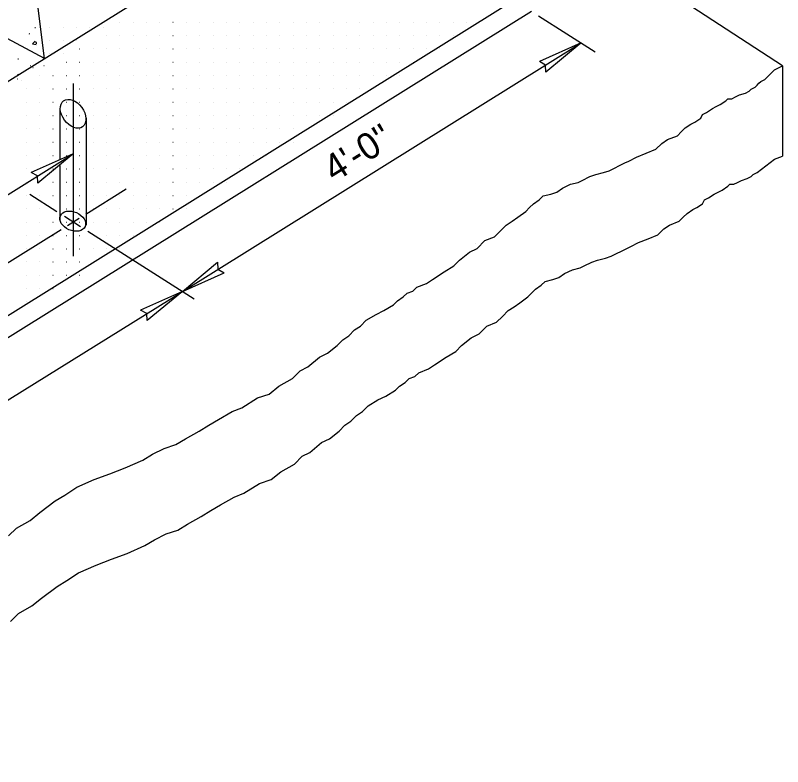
# Model space of a CAD drawing. Extents: x 143 to 503, y 30 to 298.
# Drawn here: x 250.41 to 284.95, y 168.5 to 202.36 of the extents above; entities that cross this region are included whole.
import ezdxf

# ---------------------------------------------------------------- set-up
doc = ezdxf.new("R2010")
doc.units = 0
doc.layers.add('Level 1', color=7, linetype='Continuous')

msp = doc.modelspace()

# ---------------------------------------------------------------- linework, layer by layer
at = {"layer": 'Level 1'}
for p, q in [((216.099, 178.203), (270.734, 212.266)), ((250.328, 211.657), (251.703, 200.409)), ((284.955, 200.09), (272.05, 208.489)), ((219.04, 169.496), (273.658, 203.549)), ((219.04, 168.504), (273.645, 202.55)), ((248.226, 202.272), (251.71, 200.436)), ((273.967, 202.338), (276.517, 200.712)), ((251.954, 201.819), (251.957, 201.819)), ((252.554, 201.819), (252.557, 201.819)), ((252.557, 201.819), (252.56, 201.819)), ((253.157, 201.819), (253.16, 201.819)), ((253.757, 201.819), (253.76, 201.819)), ((254.357, 201.819), (254.36, 201.819)), ((255.105, 202.045), (255.108, 202.045)), ((255.705, 202.045), (255.708, 202.045)), ((256.305, 202.045), (256.308, 202.045)), ((256.905, 202.045), (256.908, 202.045)), ((257.505, 202.045), (257.508, 202.045)), ((257.508, 202.045), (257.511, 202.045)), ((258.108, 202.045), (258.111, 202.045)), ((258.708, 202.045), (258.711, 202.045)), ((259.308, 202.045), (259.311, 202.045)), ((259.908, 202.045), (259.911, 202.045)), ((260.508, 202.045), (260.511, 202.045)), ((261.108, 202.045), (261.111, 202.045)), ((261.708, 202.045), (261.711, 202.045)), ((261.711, 202.045), (261.714, 202.045)), ((262.311, 202.045), (262.314, 202.045)), ((262.911, 202.045), (262.914, 202.045)), ((263.511, 202.045), (263.514, 202.045)), ((264.111, 202.045), (264.114, 202.045)), ((264.711, 202.045), (264.714, 202.045)), ((265.311, 202.045), (265.314, 202.045)), ((265.911, 202.045), (265.914, 202.045)), ((265.914, 202.045), (265.917, 202.045)), ((266.514, 202.045), (266.517, 202.045)), ((267.114, 202.045), (267.117, 202.045)), ((267.714, 202.045), (267.717, 202.045)), ((268.314, 202.045), (268.317, 202.045)), ((268.914, 202.045), (268.917, 202.045)), ((269.514, 202.045), (269.517, 202.045)), ((270.114, 202.045), (270.117, 202.045)), ((270.117, 202.045), (270.12, 202.045)), ((270.717, 202.045), (270.72, 202.045)), ((271.317, 202.045), (271.32, 202.045)), ((254.505, 201.445), (254.508, 201.445)), ((255.105, 201.445), (255.108, 201.445)), ((255.705, 201.445), (255.708, 201.445)), ((256.305, 201.445), (256.308, 201.445)), ((256.905, 201.445), (256.908, 201.445)), ((257.505, 201.445), (257.508, 201.445)), ((257.508, 201.445), (257.511, 201.445)), ((258.108, 201.445), (258.111, 201.445)), ((258.708, 201.445), (258.711, 201.445)), ((259.308, 201.445), (259.311, 201.445)), ((259.908, 201.445), (259.911, 201.445)), ((260.508, 201.445), (260.511, 201.445)), ((261.108, 201.445), (261.111, 201.445)), ((261.708, 201.445), (261.711, 201.445)), ((261.711, 201.445), (261.714, 201.445)), ((262.311, 201.445), (262.314, 201.445)), ((262.911, 201.445), (262.914, 201.445)), ((263.511, 201.445), (263.514, 201.445)), ((264.111, 201.445), (264.114, 201.445)), ((264.711, 201.445), (264.714, 201.445)), ((265.311, 201.445), (265.314, 201.445)), ((265.911, 201.445), (265.914, 201.445)), ((265.914, 201.445), (265.917, 201.445)), ((266.514, 201.445), (266.517, 201.445)), ((267.114, 201.445), (267.117, 201.445)), ((267.714, 201.445), (267.717, 201.445)), ((268.314, 201.445), (268.317, 201.445)), ((268.914, 201.445), (268.917, 201.445)), ((269.514, 201.445), (269.517, 201.445)), ((270.114, 201.445), (270.117, 201.445)), ((270.117, 201.445), (270.12, 201.445)), ((251.954, 201.219), (251.957, 201.219)), ((252.554, 201.219), (252.557, 201.219)), ((252.557, 201.219), (252.56, 201.219)), ((253.157, 201.219), (253.16, 201.219)), ((257.928, 189.921), (275.884, 201.115)), ((275.884, 201.115), (274.001, 200.273)), ((275.884, 201.115), (274.298, 199.796)), ((253.302, 200.845), (253.305, 200.845)), ((253.305, 200.845), (253.308, 200.845)), ((253.905, 200.845), (253.908, 200.845)), ((254.505, 200.845), (254.508, 200.845)), ((255.105, 200.845), (255.108, 200.845)), ((255.705, 200.845), (255.708, 200.845)), ((256.305, 200.845), (256.308, 200.845)), ((256.905, 200.845), (256.908, 200.845)), ((257.505, 200.845), (257.508, 200.845)), ((257.508, 200.845), (257.511, 200.845)), ((258.108, 200.845), (258.111, 200.845)), ((258.708, 200.845), (258.711, 200.845)), ((259.308, 200.845), (259.311, 200.845)), ((259.908, 200.845), (259.911, 200.845)), ((260.508, 200.845), (260.511, 200.845)), ((261.108, 200.845), (261.111, 200.845)), ((261.708, 200.845), (261.711, 200.845)), ((261.711, 200.845), (261.714, 200.845)), ((262.311, 200.845), (262.314, 200.845)), ((262.911, 200.845), (262.914, 200.845)), ((263.511, 200.845), (263.514, 200.845)), ((264.111, 200.845), (264.114, 200.845)), ((264.711, 200.845), (264.714, 200.845)), ((265.311, 200.845), (265.314, 200.845)), ((265.911, 200.845), (265.914, 200.845)), ((265.914, 200.845), (265.917, 200.845)), ((266.514, 200.845), (266.517, 200.845)), ((267.114, 200.845), (267.117, 200.845)), ((267.714, 200.845), (267.717, 200.845)), ((268.314, 200.845), (268.317, 200.845)), ((268.914, 200.845), (268.917, 200.845)), ((269.514, 200.845), (269.517, 200.845)), ((251.954, 200.619), (251.957, 200.619)), ((252.554, 200.619), (252.557, 200.619)), ((252.557, 200.619), (252.56, 200.619)), ((251.095, 200.095), (251.098, 200.095)), ((251.695, 200.095), (251.698, 200.095)), ((252.702, 200.245), (252.705, 200.245)), ((253.302, 200.245), (253.305, 200.245)), ((253.305, 200.245), (253.308, 200.245)), ((253.905, 200.245), (253.908, 200.245)), ((254.505, 200.245), (254.508, 200.245)), ((255.105, 200.245), (255.108, 200.245)), ((255.705, 200.245), (255.708, 200.245)), ((256.305, 200.245), (256.308, 200.245)), ((256.905, 200.245), (256.908, 200.245)), ((257.505, 200.245), (257.508, 200.245)), ((257.508, 200.245), (257.511, 200.245)), ((258.108, 200.245), (258.111, 200.245)), ((258.708, 200.245), (258.711, 200.245)), ((259.308, 200.245), (259.311, 200.245)), ((259.908, 200.245), (259.911, 200.245)), ((260.508, 200.245), (260.511, 200.245)), ((261.108, 200.245), (261.111, 200.245)), ((261.708, 200.245), (261.711, 200.245)), ((261.711, 200.245), (261.714, 200.245)), ((262.311, 200.245), (262.314, 200.245)), ((262.911, 200.245), (262.914, 200.245)), ((263.511, 200.245), (263.514, 200.245)), ((264.111, 200.245), (264.114, 200.245)), ((264.711, 200.245), (264.714, 200.245)), ((265.311, 200.245), (265.314, 200.245)), ((265.911, 200.245), (265.914, 200.245)), ((265.914, 200.245), (265.917, 200.245)), ((266.514, 200.245), (266.517, 200.245)), ((267.114, 200.245), (267.117, 200.245)), ((267.714, 200.245), (267.717, 200.245)), ((268.314, 200.245), (268.317, 200.245)), ((284.955, 200.09), (284.955, 196.019)), ((250.495, 199.495), (250.498, 199.495)), ((250.669, 199.409), (250.672, 199.409)), ((251.502, 199.645), (251.505, 199.645)), ((252.102, 199.645), (252.105, 199.645)), ((252.702, 199.645), (252.705, 199.645)), ((253.302, 199.645), (253.305, 199.645)), ((253.305, 199.645), (253.308, 199.645)), ((253.905, 199.645), (253.908, 199.645)), ((254.505, 199.645), (254.508, 199.645)), ((255.105, 199.645), (255.108, 199.645)), ((255.705, 199.645), (255.708, 199.645)), ((256.305, 199.645), (256.308, 199.645)), ((256.905, 199.645), (256.908, 199.645)), ((257.505, 199.645), (257.508, 199.645)), ((257.508, 199.645), (257.511, 199.645)), ((258.108, 199.645), (258.111, 199.645)), ((258.708, 199.645), (258.711, 199.645)), ((259.308, 199.645), (259.311, 199.645)), ((259.908, 199.645), (259.911, 199.645)), ((260.508, 199.645), (260.511, 199.645)), ((261.108, 199.645), (261.111, 199.645)), ((261.708, 199.645), (261.711, 199.645)), ((261.711, 199.645), (261.714, 199.645)), ((262.311, 199.645), (262.314, 199.645)), ((262.911, 199.645), (262.914, 199.645)), ((263.511, 199.645), (263.514, 199.645)), ((264.111, 199.645), (264.114, 199.645)), ((264.711, 199.645), (264.714, 199.645)), ((265.311, 199.645), (265.314, 199.645)), ((265.911, 199.645), (265.914, 199.645)), ((265.914, 199.645), (265.917, 199.645)), ((266.514, 199.645), (266.517, 199.645)), ((267.114, 199.645), (267.117, 199.645)), ((267.714, 199.645), (267.717, 199.645)), ((250.902, 199.045), (250.905, 199.045)), ((251.502, 199.045), (251.505, 199.045)), ((252.102, 199.045), (252.105, 199.045)), ((252.702, 199.045), (252.705, 199.045)), ((253.008, 199.286), (253.009, 191.5)), ((253.302, 199.045), (253.305, 199.045)), ((253.305, 199.045), (253.308, 199.045)), ((253.905, 199.045), (253.908, 199.045)), ((254.505, 199.045), (254.508, 199.045)), ((255.105, 199.045), (255.108, 199.045)), ((255.705, 199.045), (255.708, 199.045)), ((256.305, 199.045), (256.308, 199.045)), ((256.905, 199.045), (256.908, 199.045)), ((257.505, 199.045), (257.508, 199.045)), ((257.508, 199.045), (257.511, 199.045)), ((258.108, 199.045), (258.111, 199.045)), ((258.708, 199.045), (258.711, 199.045)), ((259.308, 199.045), (259.311, 199.045)), ((259.908, 199.045), (259.911, 199.045)), ((260.508, 199.045), (260.511, 199.045)), ((261.108, 199.045), (261.111, 199.045)), ((261.708, 199.045), (261.711, 199.045)), ((261.711, 199.045), (261.714, 199.045)), ((262.311, 199.045), (262.314, 199.045)), ((262.911, 199.045), (262.914, 199.045)), ((263.511, 199.045), (263.514, 199.045)), ((264.111, 199.045), (264.114, 199.045)), ((264.711, 199.045), (264.714, 199.045)), ((265.311, 199.045), (265.314, 199.045)), ((265.911, 199.045), (265.914, 199.045)), ((265.914, 199.045), (265.917, 199.045)), ((266.514, 199.045), (266.517, 199.045)), ((250.902, 198.445), (250.905, 198.445)), ((251.502, 198.445), (251.505, 198.445)), ((252.102, 198.445), (252.105, 198.445)), ((252.702, 198.445), (252.705, 198.445)), ((253.302, 198.445), (253.305, 198.445)), ((253.305, 198.445), (253.308, 198.445)), ((253.905, 198.445), (253.908, 198.445)), ((254.505, 198.445), (254.508, 198.445)), ((255.105, 198.445), (255.108, 198.445)), ((255.705, 198.445), (255.708, 198.445)), ((256.305, 198.445), (256.308, 198.445)), ((256.905, 198.445), (256.908, 198.445)), ((257.505, 198.445), (257.508, 198.445)), ((257.508, 198.445), (257.511, 198.445)), ((258.108, 198.445), (258.111, 198.445)), ((258.708, 198.445), (258.711, 198.445)), ((259.308, 198.445), (259.311, 198.445)), ((259.908, 198.445), (259.911, 198.445)), ((260.508, 198.445), (260.511, 198.445)), ((261.108, 198.445), (261.111, 198.445)), ((261.708, 198.445), (261.711, 198.445)), ((261.711, 198.445), (261.714, 198.445)), ((262.311, 198.445), (262.314, 198.445)), ((262.911, 198.445), (262.914, 198.445)), ((263.511, 198.445), (263.514, 198.445)), ((264.111, 198.445), (264.114, 198.445)), ((264.711, 198.445), (264.714, 198.445)), ((265.311, 198.445), (265.314, 198.445)), ((252.405, 198.178), (252.405, 195.873)), ((250.902, 197.845), (250.905, 197.845)), ((251.502, 197.845), (251.505, 197.845)), ((252.102, 197.845), (252.105, 197.845)), ((252.702, 197.845), (252.705, 197.845)), ((253.302, 197.845), (253.305, 197.845)), ((253.305, 197.845), (253.308, 197.845)), ((253.591, 197.734), (253.591, 192.898)), ((253.905, 197.845), (253.908, 197.845)), ((254.505, 197.845), (254.508, 197.845)), ((255.105, 197.845), (255.108, 197.845)), ((255.705, 197.845), (255.708, 197.845)), ((256.305, 197.845), (256.308, 197.845)), ((256.905, 197.845), (256.908, 197.845)), ((257.505, 197.845), (257.508, 197.845)), ((257.508, 197.845), (257.511, 197.845)), ((258.108, 197.845), (258.111, 197.845)), ((258.708, 197.845), (258.711, 197.845)), ((259.308, 197.845), (259.311, 197.845)), ((259.908, 197.845), (259.911, 197.845)), ((260.508, 197.845), (260.511, 197.845)), ((261.108, 197.845), (261.111, 197.845)), ((261.708, 197.845), (261.711, 197.845)), ((261.711, 197.845), (261.714, 197.845)), ((262.311, 197.845), (262.314, 197.845)), ((262.911, 197.845), (262.914, 197.845)), ((263.511, 197.845), (263.514, 197.845)), ((264.111, 197.845), (264.114, 197.845)), ((264.711, 197.845), (264.714, 197.845)), ((250.902, 197.245), (250.905, 197.245)), ((251.502, 197.245), (251.505, 197.245)), ((252.102, 197.245), (252.105, 197.245)), ((252.702, 197.245), (252.705, 197.245)), ((253.302, 197.245), (253.305, 197.245)), ((253.305, 197.245), (253.308, 197.245)), ((253.905, 197.245), (253.908, 197.245)), ((254.505, 197.245), (254.508, 197.245)), ((255.105, 197.245), (255.108, 197.245)), ((255.705, 197.245), (255.708, 197.245)), ((256.305, 197.245), (256.308, 197.245)), ((256.905, 197.245), (256.908, 197.245)), ((257.505, 197.245), (257.508, 197.245)), ((257.508, 197.245), (257.511, 197.245)), ((258.108, 197.245), (258.111, 197.245)), ((258.708, 197.245), (258.711, 197.245)), ((259.308, 197.245), (259.311, 197.245)), ((259.908, 197.245), (259.911, 197.245)), ((260.508, 197.245), (260.511, 197.245)), ((261.108, 197.245), (261.111, 197.245)), ((261.708, 197.245), (261.711, 197.245)), ((261.711, 197.245), (261.714, 197.245)), ((262.311, 197.245), (262.314, 197.245)), ((262.911, 197.245), (262.914, 197.245)), ((263.511, 197.245), (263.514, 197.245)), ((250.902, 196.645), (250.905, 196.645)), ((251.502, 196.645), (251.505, 196.645)), ((252.102, 196.645), (252.105, 196.645)), ((252.702, 196.645), (252.705, 196.645)), ((253.302, 196.645), (253.305, 196.645)), ((253.305, 196.645), (253.308, 196.645)), ((253.905, 196.645), (253.908, 196.645)), ((254.505, 196.645), (254.508, 196.645)), ((255.105, 196.645), (255.108, 196.645)), ((255.705, 196.645), (255.708, 196.645)), ((256.305, 196.645), (256.308, 196.645)), ((256.905, 196.645), (256.908, 196.645)), ((257.505, 196.645), (257.508, 196.645)), ((257.508, 196.645), (257.511, 196.645)), ((258.108, 196.645), (258.111, 196.645)), ((258.708, 196.645), (258.711, 196.645)), ((259.308, 196.645), (259.311, 196.645)), ((259.908, 196.645), (259.911, 196.645)), ((260.508, 196.645), (260.511, 196.645)), ((261.108, 196.645), (261.111, 196.645)), ((261.708, 196.645), (261.711, 196.645)), ((261.711, 196.645), (261.714, 196.645)), ((262.311, 196.645), (262.314, 196.645)), ((262.911, 196.645), (262.914, 196.645)), ((221.831, 176.682), (253.008, 196.12)), ((250.902, 196.045), (250.905, 196.045)), ((253.008, 196.12), (251.125, 195.277)), ((253.008, 196.12), (251.422, 194.801)), ((251.502, 196.045), (251.505, 196.045)), ((252.102, 196.045), (252.105, 196.045)), ((252.702, 196.045), (252.705, 196.045)), ((253.302, 196.045), (253.305, 196.045)), ((253.305, 196.045), (253.308, 196.045)), ((253.905, 196.045), (253.908, 196.045)), ((254.505, 196.045), (254.508, 196.045)), ((255.105, 196.045), (255.108, 196.045)), ((255.705, 196.045), (255.708, 196.045)), ((256.305, 196.045), (256.308, 196.045)), ((256.905, 196.045), (256.908, 196.045)), ((257.505, 196.045), (257.508, 196.045)), ((257.508, 196.045), (257.511, 196.045)), ((258.108, 196.045), (258.111, 196.045)), ((258.708, 196.045), (258.711, 196.045)), ((259.308, 196.045), (259.311, 196.045)), ((259.908, 196.045), (259.911, 196.045)), ((260.508, 196.045), (260.511, 196.045)), ((261.108, 196.045), (261.111, 196.045)), ((261.708, 196.045), (261.711, 196.045)), ((261.711, 196.045), (261.714, 196.045)), ((252.405, 195.596), (252.405, 193.154)), ((250.902, 195.445), (250.905, 195.445)), ((251.502, 195.445), (251.505, 195.445)), ((252.102, 195.445), (252.105, 195.445)), ((252.702, 195.445), (252.705, 195.445)), ((253.302, 195.445), (253.305, 195.445)), ((253.305, 195.445), (253.308, 195.445)), ((253.905, 195.445), (253.908, 195.445)), ((254.505, 195.445), (254.508, 195.445)), ((255.105, 195.445), (255.108, 195.445)), ((255.705, 195.445), (255.708, 195.445)), ((256.305, 195.445), (256.308, 195.445)), ((256.905, 195.445), (256.908, 195.445)), ((257.505, 195.445), (257.508, 195.445)), ((257.508, 195.445), (257.511, 195.445)), ((258.108, 195.445), (258.111, 195.445)), ((258.708, 195.445), (258.711, 195.445)), ((259.308, 195.445), (259.311, 195.445)), ((259.908, 195.445), (259.911, 195.445)), ((260.508, 195.445), (260.511, 195.445)), ((250.902, 194.845), (250.905, 194.845)), ((251.502, 194.845), (251.505, 194.845)), ((252.102, 194.845), (252.105, 194.845)), ((252.702, 194.845), (252.705, 194.845)), ((253.302, 194.845), (253.305, 194.845)), ((253.305, 194.845), (253.308, 194.845)), ((253.577, 193.403), (255.4, 194.54)), ((253.905, 194.845), (253.908, 194.845)), ((254.505, 194.845), (254.508, 194.845)), ((255.105, 194.845), (255.108, 194.845)), ((255.705, 194.845), (255.708, 194.845)), ((256.305, 194.845), (256.308, 194.845)), ((256.905, 194.845), (256.908, 194.845)), ((257.505, 194.845), (257.508, 194.845)), ((257.508, 194.845), (257.511, 194.845)), ((258.108, 194.845), (258.111, 194.845)), ((258.708, 194.845), (258.711, 194.845)), ((259.308, 194.845), (259.311, 194.845)), ((259.908, 194.845), (259.911, 194.845)), ((250.902, 194.245), (250.905, 194.245)), ((251.055, 194.303), (252.281, 193.522)), ((251.502, 194.245), (251.505, 194.245)), ((252.102, 194.245), (252.105, 194.245)), ((252.702, 194.245), (252.705, 194.245)), ((253.302, 194.245), (253.305, 194.245)), ((253.305, 194.245), (253.308, 194.245)), ((253.905, 194.245), (253.908, 194.245)), ((254.505, 194.245), (254.508, 194.245)), ((255.105, 194.245), (255.108, 194.245)), ((255.705, 194.245), (255.708, 194.245)), ((256.305, 194.245), (256.308, 194.245)), ((256.905, 194.245), (256.908, 194.245)), ((257.505, 194.245), (257.508, 194.245)), ((257.508, 194.245), (257.511, 194.245)), ((258.108, 194.245), (258.111, 194.245)), ((258.708, 194.245), (258.711, 194.245)), ((250.902, 193.645), (250.905, 193.645)), ((251.502, 193.645), (251.505, 193.645)), ((252.102, 193.645), (252.105, 193.645)), ((252.702, 193.645), (252.705, 193.645)), ((253.302, 193.645), (253.305, 193.645)), ((253.305, 193.645), (253.308, 193.645)), ((253.905, 193.645), (253.908, 193.645)), ((254.505, 193.645), (254.508, 193.645)), ((255.105, 193.645), (255.108, 193.645)), ((255.705, 193.645), (255.708, 193.645)), ((256.305, 193.645), (256.308, 193.645)), ((256.905, 193.645), (256.908, 193.645)), ((257.505, 193.645), (257.508, 193.645)), ((257.508, 193.645), (257.511, 193.645)), ((258.108, 193.645), (258.111, 193.645)), ((252.622, 193.304), (253.342, 192.845)), ((252.762, 192.894), (253.277, 193.216)), ((250.902, 193.045), (250.905, 193.045)), ((251.502, 193.045), (251.505, 193.045)), ((252.102, 193.045), (252.105, 193.045)), ((252.702, 193.045), (252.705, 193.045)), ((253.302, 193.045), (253.305, 193.045)), ((253.305, 193.045), (253.308, 193.045)), ((253.905, 193.045), (253.908, 193.045)), ((254.505, 193.045), (254.508, 193.045)), ((255.105, 193.045), (255.108, 193.045)), ((255.705, 193.045), (255.708, 193.045)), ((256.305, 193.045), (256.308, 193.045)), ((256.905, 193.045), (256.908, 193.045)), ((222.429, 173.982), (252.464, 192.709)), ((250.902, 192.445), (250.905, 192.445)), ((251.502, 192.445), (251.505, 192.445)), ((252.102, 192.445), (252.105, 192.445)), ((252.702, 192.445), (252.705, 192.445)), ((253.302, 192.445), (253.305, 192.445)), ((253.305, 192.445), (253.308, 192.445)), ((253.674, 192.633), (258.453, 189.586)), ((253.905, 192.445), (253.908, 192.445)), ((254.505, 192.445), (254.508, 192.445)), ((255.105, 192.445), (255.108, 192.445)), ((255.705, 192.445), (255.708, 192.445)), ((250.902, 191.845), (250.905, 191.845)), ((251.502, 191.845), (251.505, 191.845)), ((252.102, 191.845), (252.105, 191.845)), ((252.702, 191.845), (252.705, 191.845)), ((253.302, 191.845), (253.305, 191.845)), ((253.305, 191.845), (253.308, 191.845)), ((253.905, 191.845), (253.908, 191.845)), ((254.505, 191.845), (254.508, 191.845)), ((255.105, 191.845), (255.108, 191.845)), ((271.113, 192.063), (271.116, 192.063)), ((250.902, 191.245), (250.905, 191.245)), ((251.502, 191.245), (251.505, 191.245)), ((252.102, 191.245), (252.105, 191.245)), ((252.702, 191.245), (252.705, 191.245)), ((253.302, 191.245), (253.305, 191.245)), ((253.305, 191.245), (253.308, 191.245)), ((253.905, 191.245), (253.908, 191.245)), ((257.928, 189.921), (259.514, 191.24)), ((257.928, 189.921), (259.811, 190.763)), ((250.902, 190.645), (250.905, 190.645)), ((251.502, 190.645), (251.505, 190.645)), ((252.102, 190.645), (252.105, 190.645)), ((252.702, 190.645), (252.705, 190.645)), ((253.302, 190.645), (253.305, 190.645)), ((253.305, 190.645), (253.308, 190.645)), ((250.902, 190.045), (250.905, 190.045)), ((251.502, 190.045), (251.505, 190.045)), ((252.102, 190.045), (252.105, 190.045)), ((226.768, 170.493), (257.928, 189.921)), ((257.928, 189.921), (256.046, 189.078)), ((257.928, 189.921), (256.343, 188.601)), ((250.902, 189.445), (250.905, 189.445))]:
    msp.add_line(p, q, dxfattribs=at)
for points in [[(251.289, 201.804), (251.311, 201.81), (251.312, 201.811)], [(251.021, 201.533), (251.043, 201.527), (251.044, 201.526)], [(251.301, 201.191), (251.184, 201.079), (251.337, 201.047)], [(251.361, 201.07), (251.356, 201.138), (251.286, 201.162)], [(250.523, 200.404), (250.545, 200.398), (250.545, 200.397)], [(261.833, 185.292), (262.27, 185.642), (262.883, 185.992), (263.233, 186.343), (263.583, 186.518), (264.108, 186.955), (264.458, 187.13), (264.896, 187.48), (265.159, 187.743), (265.421, 187.918), (265.684, 188.181), (265.946, 188.356), (266.209, 188.618), (266.647, 188.881), (266.997, 189.056), (267.434, 189.318), (267.609, 189.493), (267.872, 189.669), (268.047, 189.844), (268.31, 189.931), (268.485, 190.106), (268.922, 190.281), (269.185, 190.456), (269.71, 190.806), (270.148, 191.069), (270.41, 191.332), (270.848, 191.682), (271.198, 191.857), (271.548, 192.207), (271.986, 192.382), (272.248, 192.644), (272.511, 192.907), (272.773, 193.082), (273.036, 193.257), (273.386, 193.52), (273.561, 193.695), (273.736, 193.87), (273.999, 194.045), (274.174, 194.22), (274.524, 194.307), (274.787, 194.395), (275.049, 194.57), (275.399, 194.745), (275.749, 194.833), (275.924, 194.92), (276.275, 195.095), (276.537, 195.183), (276.887, 195.27), (277.15, 195.358), (277.325, 195.445), (277.675, 195.62), (277.85, 195.708), (278.025, 195.795), (278.375, 195.97), (278.813, 196.145), (279.25, 196.321), (279.513, 196.583), (279.776, 196.758), (280.213, 196.933), (280.388, 197.108), (280.563, 197.283), (280.826, 197.458), (281.001, 197.546), (281.264, 197.721), (281.351, 197.896), (281.526, 197.984), (281.789, 198.159), (281.964, 198.246), (282.139, 198.334), (282.401, 198.509), (282.489, 198.596), (282.664, 198.596), (282.839, 198.684), (283.014, 198.771), (283.277, 198.859), (283.452, 198.946), (283.539, 199.034), (283.714, 199.121), (283.802, 199.209), (283.889, 199.296), (283.977, 199.384), (284.152, 199.471), (284.239, 199.559), (284.327, 199.647), (284.59, 199.909), (284.955, 200.09)], [(274.298, 199.796), (274.282, 200.12), (274.001, 200.273)], [(250.521, 199.7), (250.543, 199.706), (250.544, 199.707)], [(251.188, 200.001), (251.21, 200.007), (251.21, 200.007)], [(261.92, 181.441), (262.358, 181.791), (262.971, 182.141), (263.321, 182.491), (263.671, 182.666), (264.196, 183.104), (264.546, 183.279), (264.984, 183.629), (265.246, 183.892), (265.509, 184.067), (265.771, 184.329), (266.034, 184.504), (266.297, 184.767), (266.734, 185.03), (267.084, 185.205), (267.522, 185.467), (267.697, 185.642), (267.96, 185.817), (268.135, 185.992), (268.397, 186.08), (268.572, 186.255), (269.01, 186.43), (269.272, 186.605), (269.798, 186.955), (270.235, 187.218), (270.498, 187.48), (270.935, 187.83), (271.285, 188.005), (271.636, 188.356), (272.073, 188.531), (272.336, 188.793), (272.598, 189.056), (272.861, 189.231), (273.124, 189.406), (273.474, 189.668), (273.649, 189.844), (273.824, 190.019), (274.086, 190.194), (274.261, 190.369), (274.611, 190.456), (274.874, 190.544), (275.137, 190.719), (275.487, 190.894), (275.837, 190.981), (276.012, 191.069), (276.362, 191.244), (276.625, 191.331), (276.975, 191.419), (277.237, 191.507), (277.412, 191.594), (277.762, 191.769), (277.937, 191.857), (278.113, 191.944), (278.463, 192.119), (278.9, 192.294), (279.338, 192.469), (279.6, 192.732), (279.863, 192.907), (280.301, 193.082), (280.476, 193.257), (280.651, 193.432), (280.913, 193.607), (281.088, 193.695), (281.351, 193.87), (281.439, 194.045), (281.614, 194.132), (281.876, 194.307), (282.051, 194.395), (282.226, 194.482), (282.489, 194.657), (282.576, 194.745), (282.751, 194.745), (282.926, 194.833), (283.102, 194.92), (283.364, 195.008), (283.539, 195.095), (283.627, 195.183), (283.802, 195.27), (284.589, 195.883), (284.955, 196.019)], [(251.422, 194.801), (251.407, 195.125), (251.125, 195.277)], [(259.514, 191.24), (259.53, 190.916), (259.811, 190.763)], [(256.343, 188.601), (256.327, 188.925), (256.046, 189.078)], [(250.104, 178.903), (250.454, 179.253), (251.067, 179.603), (251.505, 179.953), (252.205, 180.478), (252.642, 180.741), (253.168, 181.091), (253.955, 181.441), (254.656, 181.704), (255.356, 181.966), (256.143, 182.316), (256.581, 182.579), (257.106, 182.841), (257.631, 183.017), (258.069, 183.279), (258.682, 183.629), (259.119, 183.892), (259.557, 184.154), (260.17, 184.504), (260.607, 184.68), (261.308, 185.117), (261.833, 185.292)], [(250.192, 175.052), (250.542, 175.402), (251.154, 175.752), (251.592, 176.102), (252.292, 176.627), (252.73, 176.89), (253.255, 177.24), (254.043, 177.59), (254.743, 177.852), (255.443, 178.115), (256.231, 178.465), (256.669, 178.728), (257.194, 178.99), (257.719, 179.165), (258.157, 179.428), (258.769, 179.778), (259.207, 180.041), (259.645, 180.303), (260.257, 180.653), (260.695, 180.828), (261.395, 181.266), (261.92, 181.441)]]:
    msp.add_lwpolyline(points, dxfattribs=at)
for centre, major_axis, ratio in [((253.008, 197.924), (-0.428, 0.584), 0.664523), ((252.99, 193.085), (-0.557, 0.244), 0.691916)]:
    msp.add_ellipse(centre, major_axis=major_axis, ratio=ratio, dxfattribs=at)

# ---------------------------------------------------------------- texts
msp.add_text("4'-0''", height=1.2, rotation=32, dxfattribs=at).set_placement((264.77, 194.81))

doc.saveas('drawing.dxf')
